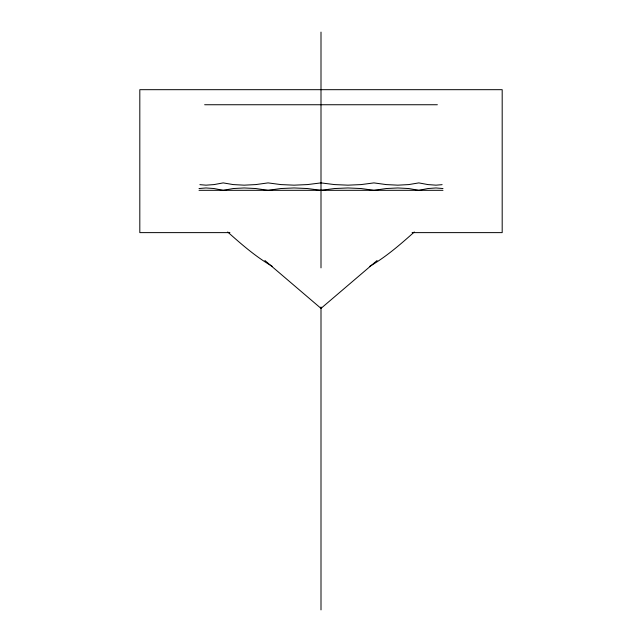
<?xml version="1.0" encoding="UTF-8"?>
<svg xmlns="http://www.w3.org/2000/svg" width="642" height="642" viewBox="0 0 642 642"><rect width="100%" height="100%" fill="white"/><g stroke="black" fill="none" stroke-linecap="round" stroke-linejoin="round"><path stroke-width="0.96" d="M414.315 231.987C400.335 244.458 386.051 256.92 369.768 266.318M377.111 260.492L321 308.385L264.889 260.492M199.004 188.539L206.002 187.962L214.075 188.539L223.183 190.313L233.247 188.539L244.153 187.962L255.797 188.539L268.075 190.313L280.859 188.539L294.028 187.962L307.446 188.539L321 190.313L334.554 188.539L347.972 187.962L361.141 188.539L373.925 190.313L386.203 188.539L397.847 187.962L408.753 188.539L418.817 190.313L427.925 188.539L435.998 187.962L442.996 188.539M442.121 184.663L435.998 185.169L427.925 184.583L418.817 182.898L408.753 184.583L397.847 185.169L386.203 184.583L373.925 182.898L361.141 184.583L347.972 185.169L334.554 184.583L321 182.898L307.446 184.583L294.028 185.169L280.859 184.583L268.075 182.898L255.797 184.583L244.153 185.169L233.247 184.583L223.183 182.898L214.075 184.583L206.002 185.169L199.879 184.663M204.637 104.742L437.363 104.742M199.02 190.313L442.98 190.313M229.908 232.621L139.812 232.621L139.812 89.679L502.188 89.679L502.188 232.621L412.092 232.621M272.232 266.318C255.949 256.92 241.665 244.458 227.685 231.987M321 32.1L321 267.875M321 306.956L321 609.9"/></g></svg>
